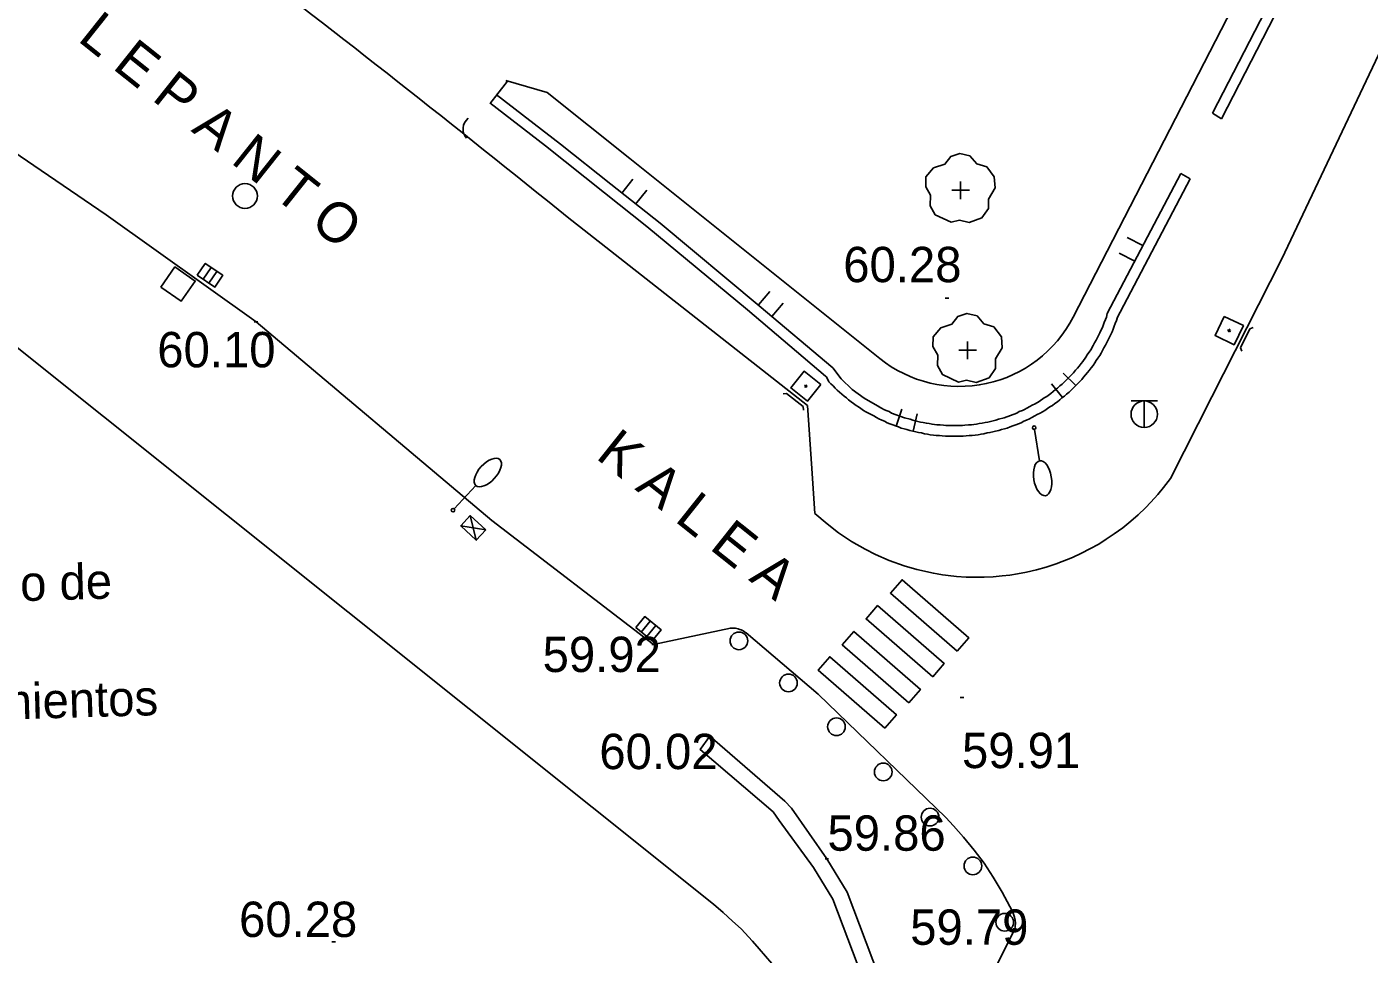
# Model space of a CAD drawing. Extents: x 506500 to 506851, y 4789550 to 4789800.
# Drawn here: x 506652.61 to 506690.61, y 4789598.09 to 4789624.32 of the extents above; entities that cross this region are included whole.
import ezdxf

# ---------------------------------------------------------------- set-up
doc = ezdxf.new("R2010")
doc.units = 0
for name, color, linetype in [('Arbol-SerJar', 7, 'Continuous'), ('Arqueta alumbrado-SerAlu', 7, 'Continuous'), ('Arqueta saneamiento-SerSan', 7, 'Continuous'), ('Arqueta telefonos-SerTel', 7, 'Continuous'), ('Bordillo-UrbAce', 7, 'Continuous'), ('Calles de 2 orden 1_500-TopCal', 7, 'Continuous'), ('cota punto 1_500 altimetria-AltAlt', 7, 'Continuous'), ('Edificio singular 1_500-TopEdi', 7, 'Continuous'), ('Farola-SerAlu', 7, 'Continuous'), ('Mojon de calle peatonal-ViaCal', 7, 'Continuous'), ('Muro-UrbCer', 7, 'Continuous'), ('Paso cebra peatones-SerCir', 7, 'Continuous'), ('punto 1_500 altimetria-AltAlt', 7, 'Continuous'), ('Soportal y Galeria-UrbEdi', 7, 'Continuous'), ('Sumidero-SerSan', 7, 'Continuous'), ('Vado permanente-SerCir', 7, 'Continuous')]:
    doc.layers.add(name, color=color, linetype=linetype)

msp = doc.modelspace()

# ---------------------------------------------------------------- linework, layer by layer
at = {"layer": 'Arbol-SerJar'}
for p, q in [((506679.038, 4789619.445), (506679.038, 4789619.945)), ((506678.788, 4789619.695), (506679.288, 4789619.695)), ((506679.24, 4789614.922), (506679.24, 4789615.422)), ((506678.99, 4789615.172), (506679.49, 4789615.172))]:
    msp.add_line(p, q, dxfattribs=at)
for points in [[(506678.778, 4789618.791), (506678.324, 4789619.003), (506678.183, 4789619.257), (506678.193, 4789619.555), (506678.056, 4789619.796), (506678.06, 4789620.071), (506678.276, 4789620.331), (506678.595, 4789620.431), (506678.76, 4789620.65), (506679.017, 4789620.733), (506679.303, 4789620.668), (506679.498, 4789620.441), (506679.779, 4789620.359), (506679.992, 4789620.074), (506680.016, 4789619.761), (506679.828, 4789619.446), (506679.828, 4789619.178), (506679.646, 4789618.917), (506679.284, 4789618.783), (506679.007, 4789618.846), (506678.778, 4789618.791)], [(506678.98, 4789614.268), (506678.526, 4789614.48), (506678.385, 4789614.734), (506678.395, 4789615.032), (506678.258, 4789615.273), (506678.262, 4789615.548), (506678.478, 4789615.808), (506678.797, 4789615.908), (506678.962, 4789616.127), (506679.219, 4789616.21), (506679.505, 4789616.145), (506679.7, 4789615.918), (506679.981, 4789615.836), (506680.194, 4789615.551), (506680.218, 4789615.238), (506680.03, 4789614.923), (506680.03, 4789614.655), (506679.848, 4789614.394), (506679.486, 4789614.26), (506679.209, 4789614.323), (506678.98, 4789614.268)]]:
    msp.add_lwpolyline(points, dxfattribs=at)
at = {"layer": 'Arqueta alumbrado-SerAlu'}
for p, q in [((506665.159, 4789610.495), (506665.33, 4789609.796)), ((506664.888, 4789610.201), (506665.601, 4789610.09))]:
    msp.add_line(p, q, dxfattribs=at)
msp.add_lwpolyline([(506665.601, 4789610.09), (506665.33, 4789609.796), (506664.888, 4789610.201), (506665.159, 4789610.495)], close=True, dxfattribs=at)
at = {"layer": 'Arqueta saneamiento-SerSan'}
msp.add_lwpolyline([(506656.398, 4789616.956), (506656.799, 4789617.529), (506657.373, 4789617.128), (506656.971, 4789616.554)], close=True, dxfattribs=at)
msp.add_circle((506658.782, 4789619.533), 0.35, dxfattribs=at)
at = {"layer": 'Arqueta telefonos-SerTel'}
for p, q in [((506683.865, 4789613.735), (506684.615, 4789613.735)), ((506684.24, 4789612.985), (506684.24, 4789613.735))]:
    msp.add_line(p, q, dxfattribs=at)
msp.add_circle((506684.24, 4789613.36), 0.375, dxfattribs=at)
at = {"layer": 'Bordillo-UrbAce'}
for p, q in [((506694.1, 4789630.35), (506688.13, 4789617.76)), ((506688.191, 4789627.69), (506682.228, 4789616.109)), ((506674.708, 4789613.606), (506668.253, 4789618.668))]:
    msp.add_line(p, q, dxfattribs=at)
for points in [[(506666.171, 4789622.801), (506667.34, 4789622.461), (506669.675, 4789620.594)], [(506652.006, 4789620.94), (506654.849, 4789619.003), (506659.096, 4789615.977), (506665.769, 4789610.354), (506670.35, 4789606.851), (506672.522, 4789607.31), (506672.568, 4789607.312), (506672.601, 4789607.311), (506672.635, 4789607.309), (506672.668, 4789607.305), (506672.709, 4789607.297), (506672.742, 4789607.289), (506672.76, 4789607.284), (506672.79, 4789607.274), (506672.824, 4789607.26), (506672.85, 4789607.249), (506672.886, 4789607.229), (506672.923, 4789607.207), (506672.956, 4789607.183), (506672.97, 4789607.172), (506675.01, 4789605.437), (506678.62, 4789601.95), (506678.843, 4789601.716), (506679.127, 4789601.399), (506679.429, 4789601.028), (506679.707, 4789600.658), (506679.962, 4789600.265), (506680.219, 4789599.841), (506680.435, 4789599.44), (506680.515, 4789599.278), (506680.54, 4789599.219), (506680.569, 4789599.133), (506680.586, 4789599.047), (506680.592, 4789598.975), (506680.588, 4789598.864), (506680.577, 4789598.806), (506679.59, 4789596.824)], [(506669.675, 4789620.594), (506676.75, 4789614.938)], [(506678.617, 4789608.808), (506678.69, 4789608.799), (506678.923, 4789608.774), (506679.194, 4789608.755), (506679.459, 4789608.749), (506679.71, 4789608.749), (506679.962, 4789608.765), (506680.214, 4789608.787), (506680.438, 4789608.812), (506680.652, 4789608.846), (506680.904, 4789608.894), (506681.193, 4789608.963), (506681.464, 4789609.038), (506681.747, 4789609.13), (506682.212, 4789609.312), (506682.465, 4789609.429), (506682.701, 4789609.549), (506682.95, 4789609.687), (506683.164, 4789609.823), (506683.388, 4789609.974), (506683.633, 4789610.15), (506683.86, 4789610.336), (506684.065, 4789610.515), (506684.275, 4789610.711), (506684.427, 4789610.868), (506684.628, 4789611.092), (506684.789, 4789611.287), (506684.983, 4789611.545), (506686.15, 4789613.85), (506688.13, 4789617.76)], [(506674.708, 4789613.606), (506674.829, 4789611.825)], [(506674.829, 4789611.825), (506674.915, 4789610.555), (506675.259, 4789610.258), (506675.585, 4789610.003), (506675.955, 4789609.758), (506676.34, 4789609.541), (506676.631, 4789609.394), (506677.022, 4789609.224), (506677.445, 4789609.07), (506677.801, 4789608.965), (506678.27, 4789608.864), (506678.381, 4789608.844), (506678.533, 4789608.821), (506678.617, 4789608.808)]]:
    msp.add_lwpolyline(points, dxfattribs=at)
msp.add_arc((506679.01, 4789617.766), 3.62, 231.3613, 332.7565, dxfattribs=at)
msp.add_spline([(506668.253, 4789618.668), (506658.511, 4789626.311), (506653.782, 4789629.69), (506648.818, 4789632.725), (506643.706, 4789635.544), (506638.531, 4789638.271), (506637.286, 4789638.857)], degree=3, dxfattribs=at)
at = {"layer": 'Farola-SerAlu'}
for p, q in [((506681.131, 4789612.93), (506681.279, 4789612.042)), ((506664.704, 4789610.684), (506665.316, 4789611.344))]:
    msp.add_line(p, q, dxfattribs=at)
for centre in [(506681.123, 4789612.979), (506664.671, 4789610.647)]:
    msp.add_circle(centre, 0.05, dxfattribs=at)
for centre, major_axis in [((506665.655, 4789611.711), (-0.34, -0.367)), ((506681.362, 4789611.549), (-0.082, 0.493))]:
    msp.add_ellipse(centre, major_axis=major_axis, ratio=0.5, dxfattribs=at)
at = {"layer": 'Mojon de calle peatonal-ViaCal'}
for centre in [(506672.765, 4789606.95), (506674.168, 4789605.759), (506675.527, 4789604.52), (506676.851, 4789603.241), (506678.175, 4789601.963), (506679.388, 4789600.583), (506680.29, 4789598.988)]:
    msp.add_circle(centre, 0.25, dxfattribs=at)
at = {"layer": 'Muro-UrbCer'}
for p, q in [((506665.91, 4789622.391), (506666.211, 4789622.781)), ((506665.746, 4789622.178), (506665.917, 4789622.401)), ((506686.176, 4789621.874), (506686.431, 4789621.713)), ((506685.275, 4789620.168), (506685.542, 4789620.022)), ((506669.45, 4789619.611), (506669.76, 4789620.011)), ((506669.84, 4789619.301), (506670.16, 4789619.701)), ((506684.2, 4789618.13), (506683.76, 4789618.36)), ((506683.97, 4789617.69), (506683.53, 4789617.92)), ((506673.32, 4789616.45), (506673.64, 4789616.83)), ((506673.7, 4789616.12), (506674.02, 4789616.5)), ((506682.3, 4789614.17), (506681.94, 4789614.52)), ((506681.93, 4789613.83), (506681.61, 4789614.22)), ((506677.22, 4789613.02), (506677.38, 4789613.5)), ((506677.7, 4789612.88), (506677.81, 4789613.37))]:
    msp.add_line(p, q, dxfattribs=at)
for points in [[(506689.01, 4789627.38), (506686.176, 4789621.874)], [(506689.27, 4789627.24), (506686.431, 4789621.713)], [(506668.959, 4789619.624), (506667.29, 4789620.951), (506665.71, 4789622.171)], [(506669.14, 4789619.869), (506667.71, 4789621.001), (506665.89, 4789622.401)], [(506685.275, 4789620.168), (506683.19, 4789616.21), (506683.167, 4789616.11)], [(506676.758, 4789613.557), (506676.31, 4789613.813), (506675.967, 4789614.055), (506675.657, 4789614.362), (506675.42, 4789614.67), (506673.34, 4789616.43), (506670.54, 4789618.761), (506669.14, 4789619.869)], [(506685.542, 4789620.022), (506683.46, 4789616.07)], [(506675.22, 4789614.44), (506673.01, 4789616.31), (506670.16, 4789618.671), (506668.959, 4789619.624)], [(506683.47, 4789616.07), (506683.45, 4789616.01), (506683.42, 4789615.93), (506683.39, 4789615.85), (506683.36, 4789615.77), (506683.33, 4789615.69), (506683.29, 4789615.62), (506683.26, 4789615.54), (506683.22, 4789615.46), (506683.18, 4789615.39), (506683.14, 4789615.31), (506683.1, 4789615.24), (506683.06, 4789615.16), (506683.02, 4789615.09), (506682.98, 4789615.02), (506682.93, 4789614.95), (506682.88, 4789614.88), (506682.84, 4789614.81), (506682.79, 4789614.74), (506682.74, 4789614.67), (506682.68, 4789614.6), (506682.63, 4789614.54), (506682.58, 4789614.47), (506682.52, 4789614.41), (506682.47, 4789614.34), (506682.41, 4789614.28), (506682.35, 4789614.22), (506682.29, 4789614.16), (506682.23, 4789614.1), (506682.17, 4789614.04), (506682.11, 4789613.98), (506682.04, 4789613.93), (506681.98, 4789613.87), (506681.91, 4789613.82), (506681.85, 4789613.77), (506681.78, 4789613.71), (506681.71, 4789613.66), (506681.64, 4789613.61), (506681.57, 4789613.57), (506681.5, 4789613.52), (506681.43, 4789613.47), (506681.36, 4789613.43), (506681.29, 4789613.39), (506681.21, 4789613.35), (506681.14, 4789613.31), (506681.06, 4789613.27), (506680.99, 4789613.23), (506680.91, 4789613.19), (506680.83, 4789613.16), (506680.76, 4789613.12), (506680.68, 4789613.09), (506680.6, 4789613.06), (506680.52, 4789613.03), (506680.44, 4789613), (506680.36, 4789612.97), (506680.28, 4789612.95), (506680.2, 4789612.93), (506680.12, 4789612.9), (506680.03, 4789612.88), (506679.95, 4789612.86), (506679.87, 4789612.84), (506679.79, 4789612.83), (506679.7, 4789612.81), (506679.62, 4789612.8), (506679.54, 4789612.78), (506679.45, 4789612.77), (506679.37, 4789612.76), (506679.28, 4789612.76), (506679.2, 4789612.75), (506679.11, 4789612.74), (506679.03, 4789612.74), (506678.94, 4789612.74), (506678.86, 4789612.74), (506678.78, 4789612.74), (506678.69, 4789612.74), (506678.61, 4789612.74), (506678.52, 4789612.75), (506678.44, 4789612.76), (506678.35, 4789612.76), (506678.27, 4789612.77), (506678.18, 4789612.78), (506678.1, 4789612.8), (506678.02, 4789612.81), (506677.93, 4789612.83), (506677.85, 4789612.84), (506677.77, 4789612.86), (506677.69, 4789612.88), (506677.6, 4789612.9), (506677.52, 4789612.93), (506677.44, 4789612.95), (506677.36, 4789612.97), (506677.28, 4789613), (506677.2, 4789613.03), (506677.12, 4789613.06), (506677.04, 4789613.09), (506676.96, 4789613.12), (506676.89, 4789613.16), (506676.81, 4789613.19), (506676.73, 4789613.23), (506676.66, 4789613.27), (506676.58, 4789613.31)], [(506683.167, 4789616.11), (506683.139, 4789616.036), (506683.109, 4789615.956), (506683.058, 4789615.818), (506683.018, 4789615.748), (506682.985, 4789615.66), (506682.956, 4789615.602), (506682.916, 4789615.532), (506682.876, 4789615.452), (506682.836, 4789615.382), (506682.796, 4789615.302), (506682.727, 4789615.182), (506682.627, 4789615.042), (506682.587, 4789614.972), (506682.504, 4789614.855), (506682.451, 4789614.794), (506682.393, 4789614.724), (506682.35, 4789614.665), (506682.29, 4789614.605), (506682.24, 4789614.535), (506682.198, 4789614.492), (506682.138, 4789614.432), (506681.916, 4789614.21), (506681.846, 4789614.16), (506681.786, 4789614.1), (506681.727, 4789614.058), (506681.657, 4789613.999), (506681.595, 4789613.947), (506681.478, 4789613.863), (506681.408, 4789613.823), (506681.268, 4789613.723), (506681.149, 4789613.655), (506681.069, 4789613.615), (506680.999, 4789613.575), (506680.919, 4789613.535), (506680.849, 4789613.495), (506680.79, 4789613.466), (506680.702, 4789613.433), (506680.632, 4789613.393), (506680.271, 4789613.257), (506680.111, 4789613.217), (506680.035, 4789613.189), (506679.961, 4789613.172), (506679.815, 4789613.136), (506679.739, 4789613.126), (506679.649, 4789613.106), (506679.565, 4789613.096), (506679.487, 4789613.076), (506679.415, 4789613.068), (506679.352, 4789613.06), (506679.262, 4789613.06), (506679.165, 4789613.048), (506679.094, 4789613.04), (506679.03, 4789613.04), (506678.94, 4789613.04), (506678.86, 4789613.04), (506678.78, 4789613.04), (506678.69, 4789613.04), (506678.627, 4789613.04), (506678.555, 4789613.048), (506678.459, 4789613.06), (506678.369, 4789613.06), (506678.305, 4789613.068), (506678.233, 4789613.076), (506678.155, 4789613.096), (506678.071, 4789613.106), (506677.981, 4789613.126), (506677.905, 4789613.136), (506677.759, 4789613.172), (506677.686, 4789613.189), (506677.61, 4789613.217), (506677.45, 4789613.257), (506677.088, 4789613.393), (506677.018, 4789613.433), (506676.93, 4789613.466), (506676.872, 4789613.495), (506676.802, 4789613.535), (506676.714, 4789613.579)], [(506676.58, 4789613.31), (506676.51, 4789613.35), (506676.43, 4789613.39), (506676.36, 4789613.43), (506676.29, 4789613.47), (506676.22, 4789613.52), (506676.15, 4789613.57), (506676.08, 4789613.61), (506676.01, 4789613.66), (506675.94, 4789613.71), (506675.87, 4789613.77), (506675.81, 4789613.82), (506675.74, 4789613.87), (506675.68, 4789613.93), (506675.61, 4789613.98), (506675.55, 4789614.04), (506675.49, 4789614.1), (506675.43, 4789614.16), (506675.37, 4789614.22), (506675.31, 4789614.28), (506675.24, 4789614.415), (506675.22, 4789614.44)], [(506667.048, 4789588.367), (506677.874, 4789587.96), (506677.868, 4789591.23), (506677.381, 4789594.455), (506676.402, 4789597.048), (506675.423, 4789599.641), (506674.878, 4789600.535), (506673.908, 4789601.866), (506673.732, 4789602.111), (506671.665, 4789603.878), (506671.938, 4789604.255), (506674.065, 4789602.416), (506674.254, 4789602.213), (506675.252, 4789600.784), (506675.829, 4789599.838), (506677.818, 4789594.568), (506678.318, 4789591.264), (506678.325, 4789587.492), (506675.236, 4789587.61), (506669.749, 4789587.868), (506666.197, 4789588.035)]]:
    msp.add_lwpolyline(points, dxfattribs=at)
at = {"layer": 'Paso cebra peatones-SerCir'}
for points in [[(506678.942, 4789606.661), (506677.056, 4789608.302), (506677.384, 4789608.679), (506679.27, 4789607.039)], [(506678.25, 4789605.93), (506676.364, 4789607.571), (506676.692, 4789607.948), (506678.578, 4789606.308)], [(506677.577, 4789605.199), (506675.691, 4789606.841), (506676.019, 4789607.217), (506677.905, 4789605.577)], [(506676.894, 4789604.483), (506675.008, 4789606.124), (506675.336, 4789606.501), (506677.222, 4789604.861)]]:
    msp.add_lwpolyline(points, close=True, dxfattribs=at)
at = {"layer": 'punto 1_500 altimetria-AltAlt'}
for p, q in [((506678.606, 4789616.643), (506678.706, 4789616.643)), ((506659.046, 4789615.977), (506659.146, 4789615.977)), ((506670.3, 4789606.851), (506670.4, 4789606.851)), ((506679.03, 4789605.35), (506679.13, 4789605.35)), ((506671.888, 4789604.255), (506671.988, 4789604.255)), ((506675.202, 4789600.784), (506675.302, 4789600.784)), ((506680.527, 4789598.806), (506680.627, 4789598.806)), ((506661.244, 4789598.432), (506661.344, 4789598.432))]:
    msp.add_line(p, q, dxfattribs=at)
at = {"layer": 'Soportal y Galeria-UrbEdi'}
msp.add_lwpolyline([(506640.979, 4789624.307), (506672.044, 4789599.502), (506672.319, 4789599.269), (506672.583, 4789599.024), (506672.825, 4789598.805), (506673.149, 4789598.457), (506673.339, 4789598.237), (506673.693, 4789597.823)], dxfattribs=at)
at = {"layer": 'Sumidero-SerSan'}
for p, q in [((506657.597, 4789617.181), (506657.821, 4789617.513)), ((506657.763, 4789617.069), (506657.987, 4789617.401)), ((506686.599, 4789615.747), (506686.69, 4789615.704)), ((506686.666, 4789615.771), (506686.623, 4789615.681)), ((506687.225, 4789615.78), (506686.966, 4789615.239)), ((506687.225, 4789615.78), (506687.32, 4789615.813)), ((506686.966, 4789615.239), (506686.999, 4789615.144)), ((506674.7, 4789614.122), (506674.621, 4789614.184)), ((506674.691, 4789614.192), (506674.629, 4789614.114)), ((506674.115, 4789613.948), (506674.015, 4789613.936)), ((506674.585, 4789613.575), (506674.115, 4789613.948)), ((506674.585, 4789613.575), (506674.597, 4789613.475)), ((506670.002, 4789607.2), (506670.254, 4789607.511)), ((506670.158, 4789607.074), (506670.409, 4789607.385))]:
    msp.add_line(p, q, dxfattribs=at)
for points in [[(506657.432, 4789617.293), (506657.655, 4789617.625), (506658.153, 4789617.289), (506657.929, 4789616.958)], [(506686.504, 4789616.126), (506687.045, 4789615.866), (506686.785, 4789615.325), (506686.244, 4789615.585)], [(506675.082, 4789614.202), (506674.709, 4789613.732), (506674.239, 4789614.104), (506674.612, 4789614.575)], [(506669.847, 4789607.326), (506670.098, 4789607.637), (506670.565, 4789607.259), (506670.313, 4789606.948)]]:
    msp.add_lwpolyline(points, close=True, dxfattribs=at)
at = {"layer": 'Vado permanente-SerCir'}
msp.add_arc((506665.355, 4789621.424), 0.4, 129.9988, 219.9988, dxfattribs=at)

# ---------------------------------------------------------------- texts
at = {"layer": 'Calles de 2 orden 1_500-TopCal'}
for s, height, p in [('L E P A N T O', 1.12999, (506654.014, 4789623.941)), ('K A L E A', 1.13, (506668.682, 4789612.132))]:
    msp.add_text(s, height=height, rotation=321.4711, dxfattribs=at).set_placement(p)
at = {"layer": 'cota punto 1_500 altimetria-AltAlt'}
for s, p in [('60.28', (506675.719, 4789617.095)), ('60.10', (506656.3, 4789614.687)), ('59.92', (506667.208, 4789606.068)), ('60.02', (506668.814, 4789603.321)), ('59.91', (506679.08, 4789603.35)), ('59.86', (506675.272, 4789601.013)), ('60.28', (506658.614, 4789598.573)), ('59.79', (506677.614, 4789598.352))]:
    msp.add_text(s, height=1, rotation=359.9988, dxfattribs=at).set_placement(p)
at = {"layer": 'Edificio singular 1_500-TopEdi'}
for s, p in [('Edificio de', (506648.864, 4789607.967)), ('Aparcamientos', (506647.419, 4789604.587))]:
    msp.add_text(s, height=0.99999, rotation=1.691, dxfattribs=at).set_placement(p)

doc.saveas('drawing.dxf')
